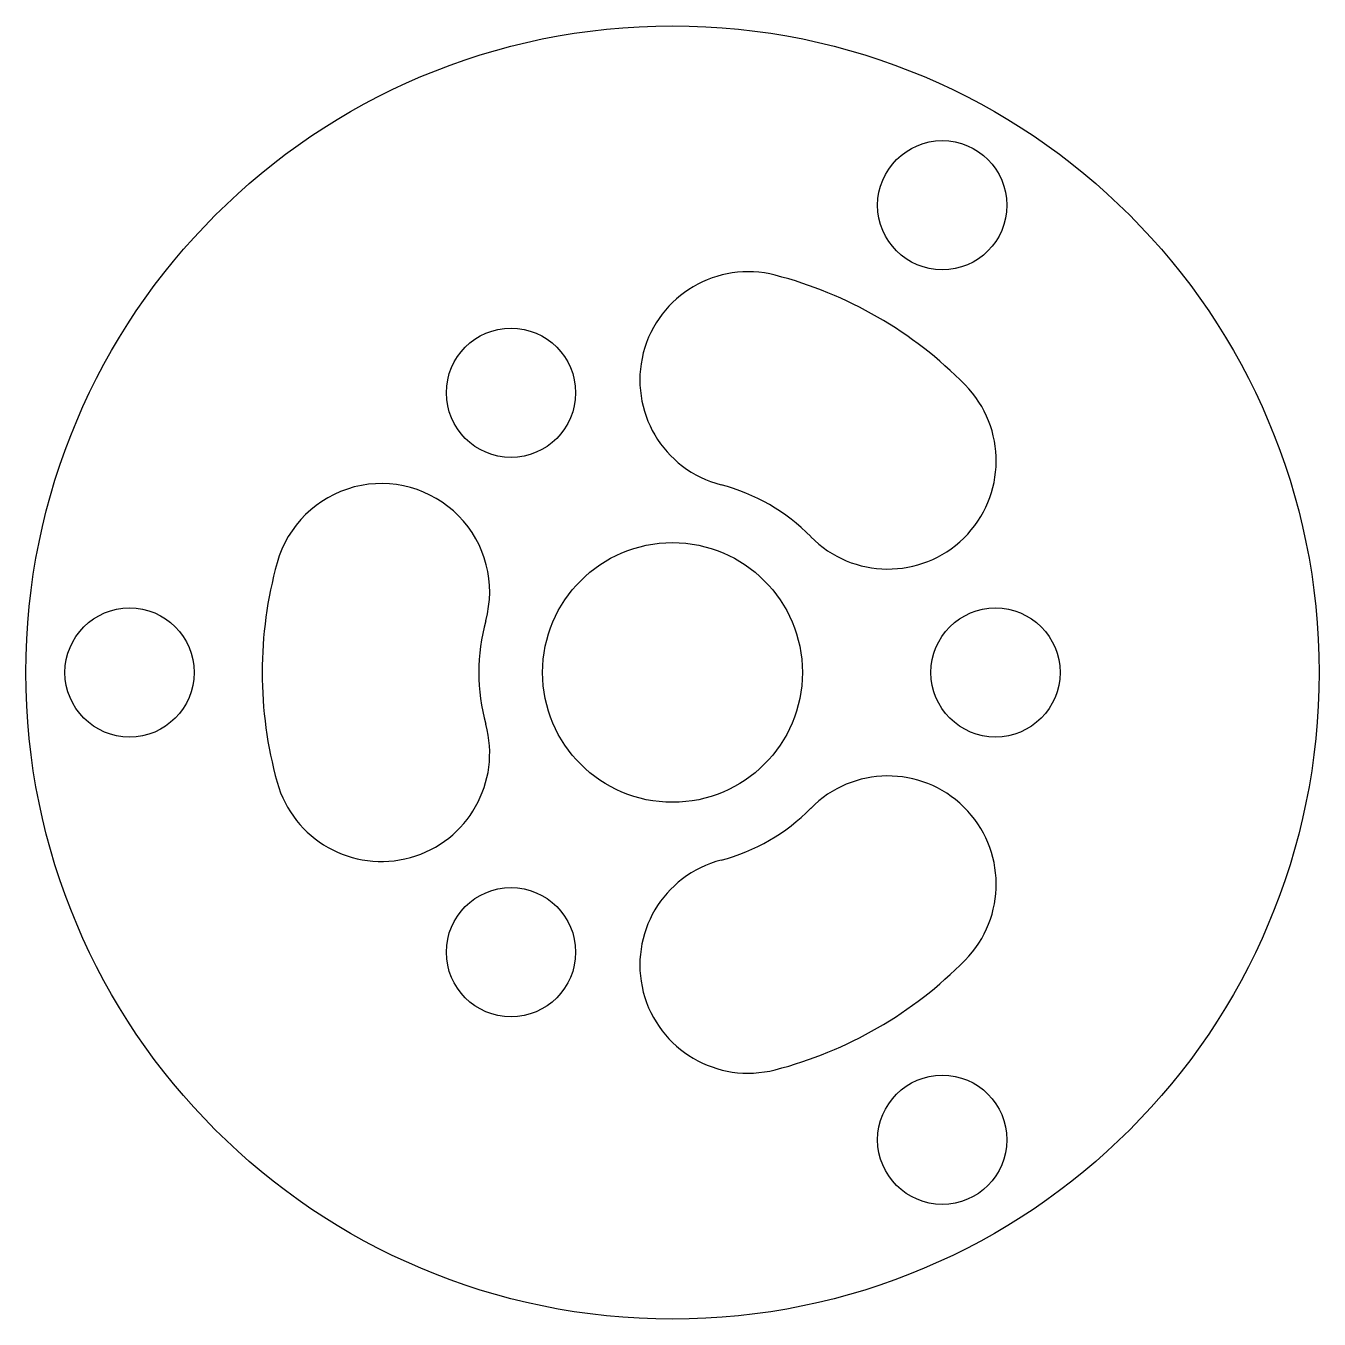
# Model space of a CAD drawing. Extents: x -34.5 to -14.5, y 49.8 to 69.8.
import ezdxf

# ---------------------------------------------------------------- set-up
doc = ezdxf.new("R2010")
doc.units = 0
doc.layers.add('VISIBLE', color=7, linetype='CONTINUOUS')

msp = doc.modelspace()

# ---------------------------------------------------------------- linework, layer by layer
at = {"layer": 'VISIBLE'}
for centre, radius in [((-24.5, 59.832), 10.01), ((-20.324, 67.065), 1), ((-27, 64.162), 1), ((-24.5, 59.832), 2.01), ((-32.905, 59.832), 1), ((-19.5, 59.832), 1), ((-27, 55.502), 1), ((-20.324, 52.598), 1)]:
    msp.add_circle(centre, radius, dxfattribs=at)
for centre, radius, start, end in [((-23.329, 64.359), 1.676, 75.4991, 255.4991), ((-24.5, 59.832), 6.352, 44.5009, 75.4991), ((-21.165, 63.109), 1.676, 224.5009, 44.5009), ((-29.006, 61.081), 1.676, 344.5009, 164.5009), ((-24.5, 59.832), 3, 44.5009, 75.4991), ((-24.5, 59.832), 6.352, 164.5009, 195.4991), ((-24.5, 59.832), 3, 164.5009, 195.4991), ((-29.006, 58.582), 1.676, 195.4991, 15.4991), ((-21.165, 56.554), 1.676, 315.4991, 135.4991), ((-24.5, 59.832), 3, 284.5009, 315.4991), ((-23.329, 55.305), 1.676, 104.5009, 284.5009), ((-24.5, 59.832), 6.352, 284.5009, 315.4991)]:
    msp.add_arc(centre, radius, start, end, dxfattribs=at)

doc.saveas('drawing.dxf')
